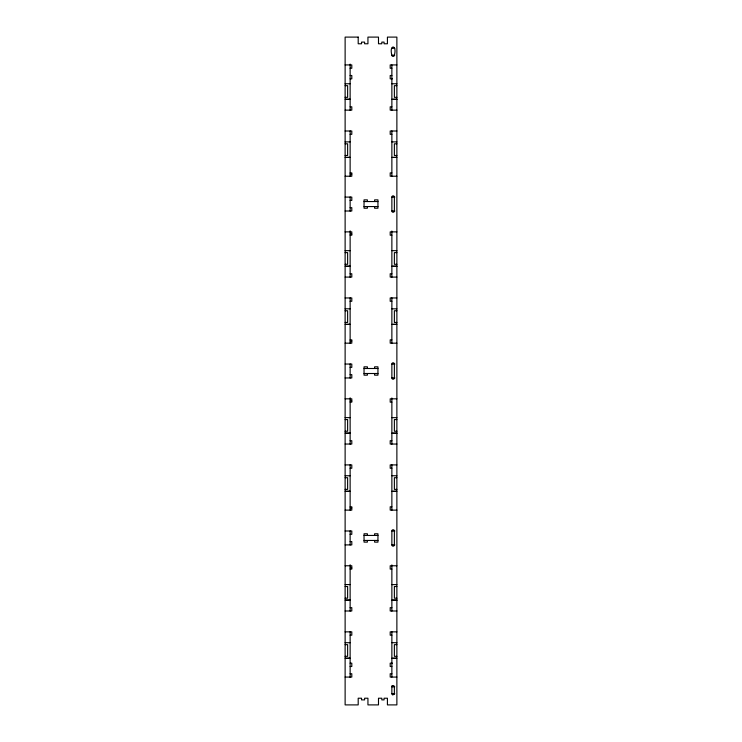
<?xml version="1.0" encoding="UTF-8"?>
<svg xmlns="http://www.w3.org/2000/svg" width="742" height="742" viewBox="0 0 742 742"><rect width="100%" height="100%" fill="white"/><g stroke="black" fill="none" stroke-linecap="round" stroke-linejoin="round"><path stroke-width="1.11" d="M391.869 48.23L394.79 48.23M391.869 55.186A1.252 1.252 0 0 0 393.121 56.438A1.252 1.252 0 0 0 394.373 55.186C397.434 44.307 388.808 44.307 391.869 55.186L394.79 55.186M345.123 64.925L351.801 64.925L351.801 68.264L350.131 68.264M396.877 64.925L390.199 64.925L390.199 68.264L391.869 68.264M350.131 75.499L351.801 75.499L351.801 78.838L350.131 78.838M391.869 75.499L390.199 75.499L390.199 78.838L392.425 78.838M345.123 83.763L350.131 83.763M391.869 83.763L396.877 83.763M345.123 85.664L347.627 85.664L347.627 97.35L345.123 97.35M396.877 85.664L394.373 85.664L394.373 97.35L396.877 97.35M345.123 99.261L350.131 99.261M391.869 99.261L396.877 99.261M346.375 99.326L350.131 99.326M393.121 99.326L396.877 99.326M350.131 106.802L351.801 106.802L351.801 110.141L345.123 110.141M391.869 106.802L390.199 106.802L390.199 110.141L396.877 110.141M345.123 131.009L351.801 131.009L351.801 134.348L350.131 134.348M396.877 131.009L390.199 131.009L390.199 134.348L391.869 134.348M345.123 141.889L350.131 141.889M391.869 141.889L396.877 141.889M345.123 143.8L347.627 143.8L347.627 155.486L345.123 155.486M396.877 143.8L394.373 143.8L394.373 155.486L396.877 155.486M345.123 157.387L350.131 157.387L346.375 157.462M391.869 157.387L396.877 157.387L393.121 157.462M350.131 172.886L351.801 172.886L351.801 176.225L345.123 176.225M391.869 172.886L390.199 172.886L390.199 176.225L396.877 176.225M350.131 173.999L351.801 173.999M345.123 197.094L351.801 197.094L351.801 200.433L350.131 200.433M391.869 197.094A1.252 1.252 0 0 1 393.121 195.842A1.252 1.252 0 0 1 394.373 197.094L394.373 211.006A1.252 1.252 0 0 1 393.121 212.258A1.252 1.252 0 0 1 391.869 211.006L391.869 197.094L394.874 197.094M364.044 201.546L377.956 201.546M364.044 206.554L377.956 206.554M350.131 207.667L351.801 207.667L351.801 211.006L345.123 211.006M391.869 211.006L394.874 211.006M345.123 231.875L351.801 231.875L351.801 235.214L350.131 235.214M396.877 231.875L390.199 231.875L390.199 235.214L391.869 235.214M350.131 234.101L351.801 234.101M345.123 250.638L350.131 250.713M391.869 250.638L396.877 250.713M345.123 252.614L347.627 252.614L347.627 264.3L345.123 264.3M396.877 252.614L394.373 252.614L394.373 264.3L396.877 264.3M345.123 266.211L350.131 266.211M391.869 266.211L396.877 266.211M346.375 266.276L350.131 266.276M393.121 266.276L396.877 266.276M350.131 273.752L351.801 273.752L351.801 277.091L345.123 277.091M391.869 273.752L390.199 273.752L390.199 277.091L396.877 277.091M345.123 297.959L351.801 297.959L351.801 301.298L350.131 301.298M396.877 297.959L390.199 297.959L390.199 301.298L391.869 301.298M345.123 308.774L350.131 308.839M391.869 308.839L396.877 308.839M345.123 310.75L347.627 310.75L347.627 322.436L345.123 322.436M396.877 310.75L394.373 310.75L394.373 322.436L396.877 322.436M345.123 324.337L350.131 324.337L346.375 324.412M391.869 324.337L396.877 324.337L393.121 324.412M350.131 339.836L351.801 339.836L351.801 343.175L345.123 343.175M391.869 339.836L390.199 339.836L390.199 343.175L396.877 343.175M350.131 340.949L351.801 340.949M345.123 364.044L351.801 364.044L351.801 367.383L350.131 367.383M391.869 364.044A1.252 1.252 0 0 1 393.121 362.792A1.252 1.252 0 0 1 394.373 364.044L394.373 377.956A1.252 1.252 0 0 1 393.121 379.208A1.252 1.252 0 0 1 391.869 377.956L391.869 364.044L394.874 364.044M364.044 368.496L377.956 368.496M364.044 373.504L377.956 373.504M350.131 374.617L351.801 374.617L351.801 377.956L345.123 377.956M391.869 377.956L394.874 377.956M345.123 398.825L351.801 398.825L351.801 402.164L350.131 402.164M396.877 398.825L390.199 398.825L390.199 402.164L391.869 402.164M350.131 401.051L351.801 401.051M345.123 417.588L350.131 417.663M391.869 417.663L396.877 417.663M345.123 419.564L347.627 419.564L347.627 431.25L345.123 431.25M396.877 419.564L394.373 419.564L394.373 431.25L396.877 431.25M345.123 433.161L350.131 433.161M391.869 433.161L396.877 433.161M346.375 433.226L350.131 433.226M393.121 433.226L396.877 433.226M350.131 440.702L351.801 440.702L351.801 444.041L345.123 444.041M391.869 440.702L390.199 440.702L390.199 444.041L396.877 444.041M345.123 464.909L351.801 464.909L351.801 468.248L350.131 468.248M396.877 464.909L390.199 464.909L390.199 468.248L391.869 468.248M345.123 475.724L350.131 475.789M391.869 475.724L396.877 475.789M345.123 477.7L347.627 477.7L347.627 489.386L345.123 489.386M396.877 477.7L394.373 477.7L394.373 489.386L396.877 489.386M345.123 491.287L350.131 491.287L346.375 491.362M391.869 491.287L396.877 491.287L393.121 491.362M350.131 506.786L351.801 506.786L351.801 510.125L345.123 510.125M391.869 506.786L390.199 506.786L390.199 510.125L396.877 510.125M350.131 507.899L351.801 507.899M345.123 530.994L351.801 530.994L351.801 534.333L350.131 534.333M391.869 530.994A1.252 1.252 0 0 1 393.121 529.742A1.252 1.252 0 0 1 394.373 530.994L394.373 544.906A1.252 1.252 0 0 1 393.121 546.158A1.252 1.252 0 0 1 391.869 544.906L391.869 530.994L394.874 530.994M364.044 535.446L377.956 535.446M364.044 540.454L377.956 540.454M350.131 541.567L351.801 541.567L351.801 544.906L345.123 544.906M391.869 544.906L394.874 544.906M345.123 565.775L351.801 565.775L351.801 569.114L350.131 569.114M396.877 565.775L390.199 565.775L390.199 569.114L391.869 569.114M350.131 568.001L351.801 568.001M345.123 584.538L350.131 584.613M391.869 584.613L396.877 584.613M345.123 586.514L347.627 586.514L347.627 598.2L345.123 598.2M396.877 586.514L394.373 586.514L394.373 598.2L396.877 598.2M345.123 600.111L350.131 600.111M391.869 600.111L396.877 600.111M346.375 600.176L350.131 600.176M393.121 600.176L396.877 600.176M350.131 607.652L351.801 607.652L351.801 610.991L345.123 610.991M391.869 607.652L390.199 607.652L390.199 610.991L396.877 610.991M345.123 631.859L351.801 631.859L351.801 635.198L350.131 635.198M396.877 631.859L390.199 631.859L390.199 635.198L391.869 635.198M345.123 642.674L350.131 642.739M391.869 642.674L396.877 642.739M345.123 644.65L347.627 644.65L347.627 656.336L345.123 656.336M396.877 644.65L394.373 644.65L394.373 656.336L396.877 656.336M345.123 658.237L350.131 658.237L346.375 658.312M391.869 658.237L396.877 658.237L393.121 658.312M350.131 663.163L351.801 663.163L351.801 666.501L350.131 666.501M392.425 663.163L390.199 663.163L390.199 666.501L391.869 666.501M350.131 673.736L351.801 673.736L351.801 677.075L345.123 677.075M391.869 673.736L390.199 673.736L390.199 677.075L396.877 677.075M394.79 686.814L391.869 686.814A1.252 1.252 0 0 1 393.121 685.562A1.252 1.252 0 0 1 394.373 686.814L394.354 694.178L392.666 694.957L391.869 693.974L391.869 685.979M391.869 693.77L394.79 693.77M391.869 64.925L391.869 110.28M391.869 130.87L391.869 176.299M391.869 231.012L391.869 277.23M391.869 297.82L391.869 343.249M391.869 397.962L391.869 444.18M391.869 464.77L391.869 510.199M391.869 564.912L391.869 611.13M391.869 631.72L391.869 677.075M374.608 201.546L374.608 199.876L377.947 199.876L377.947 208.224L374.608 208.224L374.608 206.554M374.608 368.496L374.608 366.826L377.947 366.826L377.947 375.174L374.608 375.174L374.608 373.504M374.608 535.446L374.608 533.776L377.947 533.776L377.947 542.124L374.608 542.124L374.608 540.454M367.373 201.546L367.373 199.876L364.034 199.876L364.034 208.224L367.373 208.224L367.373 206.554M367.373 368.496L367.373 366.826L364.034 366.826L364.034 375.174L367.373 375.174L367.373 373.504M367.373 535.446L367.373 533.776L364.034 533.776L364.034 542.124L367.373 542.124L367.373 540.454M350.131 64.09L350.131 110.28M350.131 130.87L350.131 176.225M350.131 196.955L350.131 211.145M350.131 230.845L350.131 277.23M350.131 297.82L350.131 343.175M350.131 363.905L350.131 378.095M350.131 397.795L350.131 444.18M350.131 464.77L350.131 510.125M350.131 530.855L350.131 545.045M350.131 564.745L350.131 611.13M350.131 631.72L350.131 677.409M358.2 37.1L345.123 37.1L345.123 704.9L358.2 704.9L358.2 698.222L361.54 698.222L361.54 699.892L364.6 699.892L364.6 698.222L367.939 698.222L367.939 704.9L378.485 704.9L378.485 698.222L381.824 698.222L381.824 699.892L384.078 699.892L384.078 698.222L387.417 698.222L387.417 704.9L396.877 704.9L396.877 37.1L387.417 37.1L387.417 43.778L384.078 43.778L384.078 42.108L381.824 42.108L381.824 43.778L378.485 43.778L378.485 37.1L367.939 37.1L367.939 43.778L364.6 43.778L364.6 42.108L361.54 42.108L361.54 43.778L358.2 43.778L358.2 37.1"/></g></svg>
